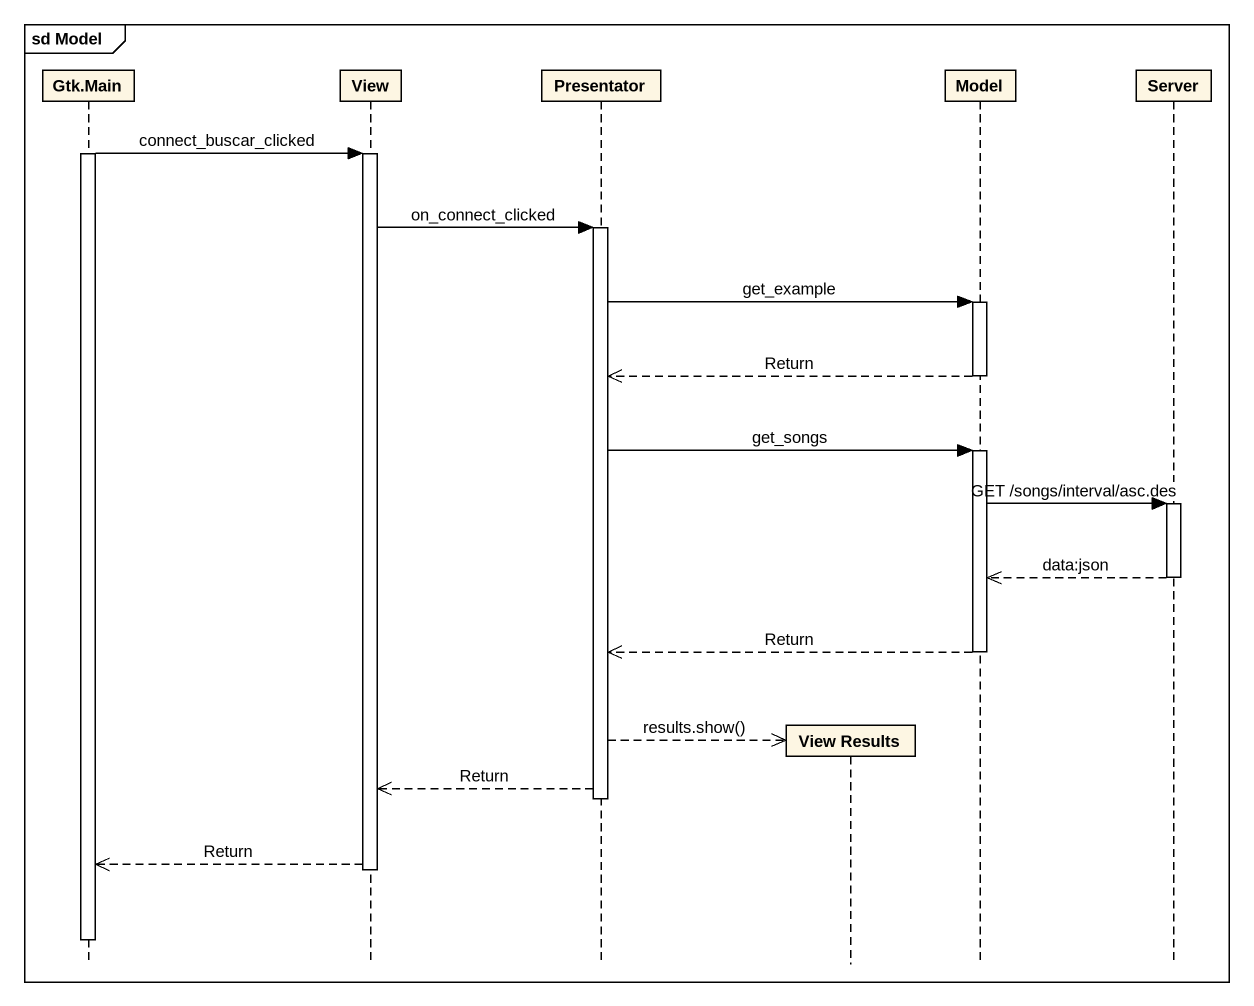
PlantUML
@startuml
mainframe sd Model
hide footbox
participant "Gtk.Main" as Gtk_Main
participant View
participant Presentator
participant "View Results" as View_Results
participant Model
participant Server

activate Gtk_Main
Gtk_Main -> View : connect_buscar_clicked
activate View
View -> Presentator : on_connect_clicked
activate Presentator
Presentator -> Model : get_example
activate Model
Model -->> Presentator : Return
deactivate Model
Presentator -> Model : get_songs
activate Model
Model -> Server : GET /songs/interval/asc.des
activate Server
Server -->> Model : data:json
deactivate Server
Model -->> Presentator : Return
deactivate Model
Presentator -->> View_Results ** : results.show()
Presentator -->> View : Return
deactivate Presentator
View -->> Gtk_Main : Return
deactivate View
deactivate Gtk_Main
@enduml
